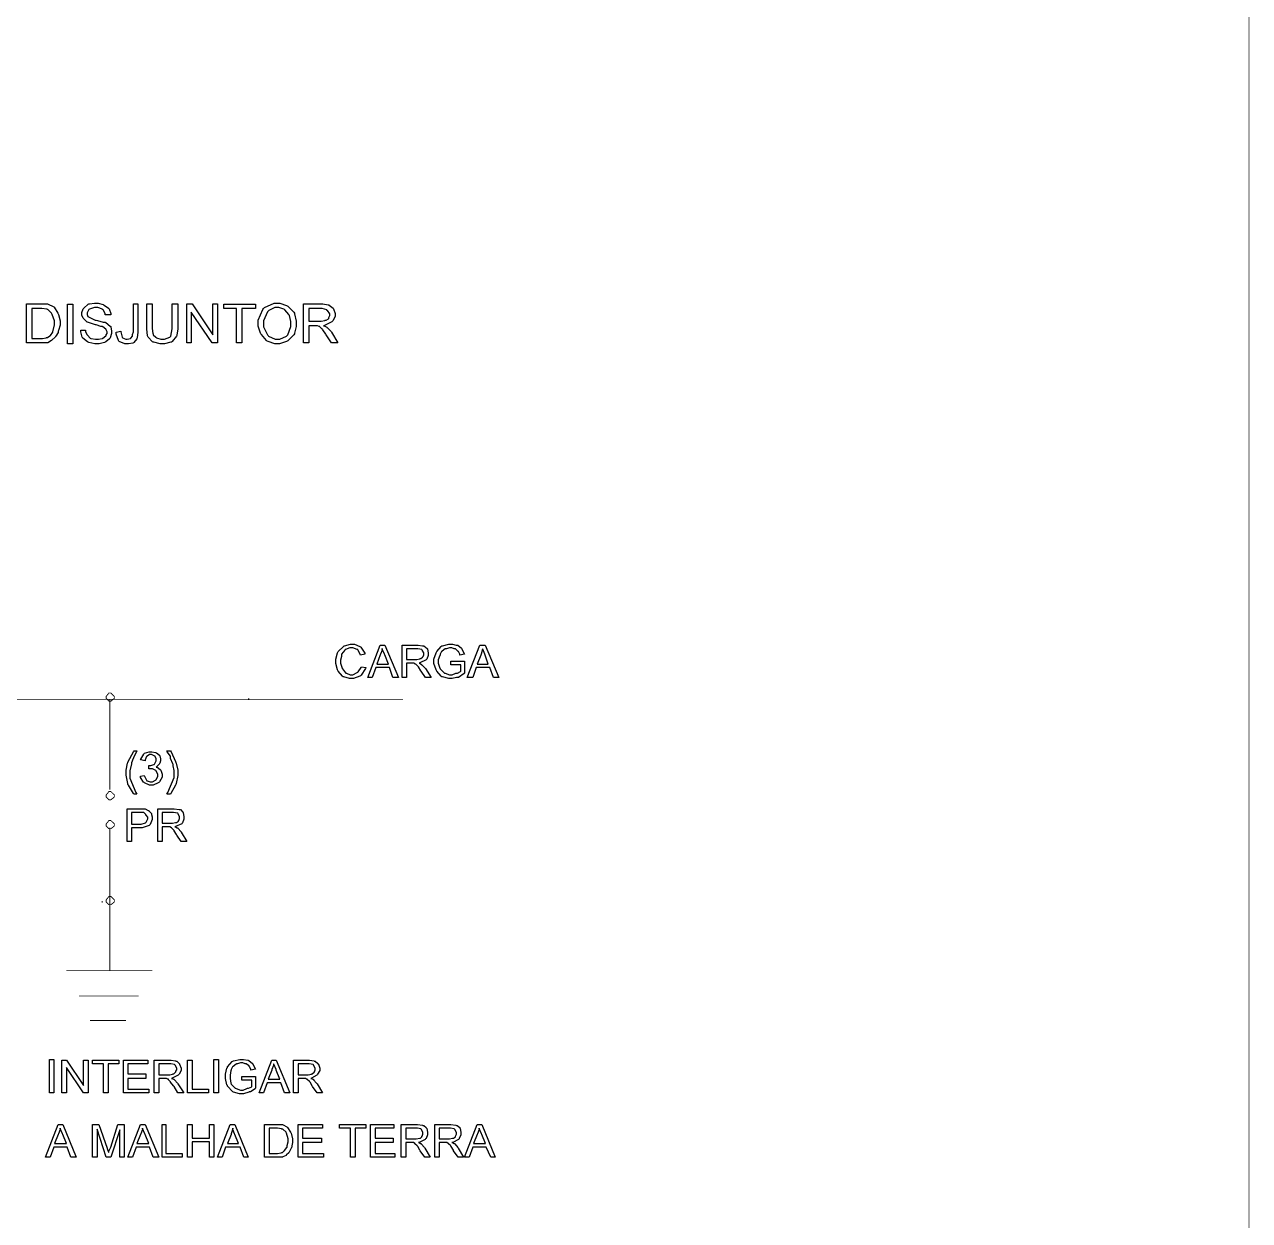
# Model space of a CAD drawing. Extents: x 0 to 210, y 0 to 297.
# Drawn here: x 153 to 210.4, y 128.8 to 184.9 of the extents above; entities that cross this region are included whole.
import ezdxf

# ---------------------------------------------------------------- set-up
doc = ezdxf.new("R2010")
doc.units = 0
doc.header["$MEASUREMENT"] = 0
for name, color, linetype in [('C00-00-00-BLACK', 7, 'Continuous'), ('C00-7E-FF', 150, 'Continuous'), ('CFF-00-00', 1, 'Continuous'), ('CFF-7E-00', 30, 'Continuous')]:
    doc.layers.add(name, color=color, linetype=linetype)

msp = doc.modelspace()

# ---------------------------------------------------------------- linework, layer by layer
at = {"layer": 'C00-00-00-BLACK', "const_width": 0.0423}
msp.add_lwpolyline([(0.0427, -0.3886), (210.36, -0.3886), (210.36, 296.883), (0.0427, 296.883), (0.0427, -0.3886)], close=True, dxfattribs=at)
at = {"layer": 'C00-7E-FF', "const_width": 0.0423}
for points in [[(157.176, 153.355), (157.176, 153.409), (157.016, 153.567), (156.964, 153.567), (156.921, 153.567), (156.795, 153.409), (156.795, 153.355)], [(156.795, 153.355), (156.795, 153.314), (156.921, 153.186), (156.964, 153.186), (157.016, 153.186), (157.176, 153.314), (157.176, 153.355)], [(148.101, 153.271), (170.706, 153.271)], [(156.964, 153.271), (156.964, 149.032)], [(157.176, 148.736), (157.176, 148.79), (157.016, 148.947), (156.964, 148.947), (156.921, 148.947), (156.795, 148.79), (156.795, 148.736)], [(156.795, 148.736), (156.795, 148.694), (156.921, 148.566), (156.964, 148.566), (157.016, 148.566), (157.176, 148.694), (157.176, 148.736)], [(157.176, 147.379), (157.176, 147.432), (157.016, 147.589), (156.964, 147.589), (156.921, 147.589), (156.795, 147.432), (156.795, 147.379)], [(156.795, 147.379), (156.795, 147.337), (156.921, 147.209), (156.964, 147.209), (157.016, 147.209), (157.176, 147.337), (157.176, 147.379)], [(156.964, 147.252), (156.964, 140.554)], [(157.176, 143.818), (157.176, 143.871), (157.016, 144.031), (156.964, 144.031), (156.921, 144.031), (156.795, 143.871), (156.795, 143.818)], [(156.795, 143.818), (156.795, 143.776), (156.921, 143.648), (156.964, 143.648), (157.016, 143.648), (157.176, 143.776), (157.176, 143.818)], [(154.93, 140.554), (156.964, 140.554), (158.957, 140.554)], [(155.523, 139.367), (156.921, 139.367), (158.321, 139.367)], [(156.03, 138.224), (156.88, 138.224), (157.729, 138.224)]]:
    msp.add_lwpolyline(points, dxfattribs=at)
at = {"layer": 'CFF-00-00', "const_width": 0.0423}
for points in [[(163.455, 153.271), (163.496, 153.271)], [(163.455, 153.271), (163.496, 153.271)], [(163.455, 153.271), (163.496, 153.271)], [(163.455, 153.271), (163.496, 153.271)], [(156.584, 143.775), (156.625, 143.775)], [(156.584, 143.775), (156.625, 143.775)], [(156.584, 143.775), (156.625, 143.775)], [(156.584, 143.775), (156.625, 143.775)]]:
    msp.add_lwpolyline(points, dxfattribs=at)
for points in [[(163.455, 153.271), (163.496, 153.271), (163.496, 153.271), (163.455, 153.271)], [(163.455, 153.271), (163.496, 153.271), (163.496, 153.271), (163.455, 153.271)], [(156.584, 143.775), (156.625, 143.775), (156.625, 143.775), (156.584, 143.775)], [(156.584, 143.775), (156.625, 143.775), (156.625, 143.775), (156.584, 143.775)]]:
    msp.add_lwpolyline(points, close=True, dxfattribs=at)
at = {"layer": 'CFF-00-00'}
for points in [[(163.455, 153.271), (163.496, 153.271), (163.496, 153.271), (163.455, 153.271)], [(163.455, 153.271), (163.496, 153.271), (163.496, 153.271), (163.455, 153.271)], [(156.584, 143.775), (156.625, 143.775), (156.625, 143.775), (156.584, 143.775)], [(156.584, 143.775), (156.625, 143.775), (156.625, 143.775), (156.584, 143.775)]]:
    msp.add_lwpolyline(points, close=True, dxfattribs=at)
at = {"layer": 'CFF-7E-00'}
for points in [[(153.061, 169.972), (153.061, 171.795), (153.741, 171.795), (153.814, 171.795), (153.98, 171.795), (154.037, 171.795), (154.069, 171.785), (154.313, 171.678), (154.335, 171.666), (154.355, 171.646), (154.535, 171.36), (154.546, 171.329), (154.555, 171.297), (154.631, 171.003), (154.631, 170.904), (154.631, 170.809), (154.555, 170.546), (154.546, 170.524), (154.546, 170.46), (154.439, 170.282), (154.419, 170.27), (154.408, 170.248), (154.27, 170.109), (154.249, 170.098), (154.238, 170.089), (154.058, 169.982), (154.037, 169.972), (153.963, 169.972), (153.796, 169.972), (153.741, 169.972), (153.061, 169.972)], [(154.982, 171.789), (155.236, 171.789), (155.236, 169.926), (154.982, 169.926), (154.982, 171.789)], [(155.607, 170.567), (155.819, 170.567), (155.819, 170.514), (155.892, 170.366), (155.903, 170.355), (155.913, 170.334), (156.051, 170.193), (156.072, 170.182), (156.093, 170.173), (156.301, 170.141), (156.372, 170.141), (156.435, 170.141), (156.603, 170.173), (156.625, 170.182), (156.635, 170.193), (156.784, 170.302), (156.795, 170.312), (156.795, 170.345), (156.837, 170.416), (156.837, 170.44), (156.837, 170.483), (156.795, 170.578), (156.795, 170.608), (156.784, 170.619), (156.635, 170.726), (156.625, 170.736), (156.539, 170.736), (156.327, 170.811), (156.286, 170.82), (156.244, 170.831), (155.924, 170.937), (155.903, 170.947), (155.881, 170.958), (155.743, 171.096), (155.733, 171.117), (155.722, 171.128), (155.649, 171.279), (155.649, 171.329), (155.649, 171.392), (155.722, 171.561), (155.733, 171.582), (155.743, 171.605), (155.955, 171.785), (155.988, 171.795), (156.009, 171.806), (156.249, 171.836), (156.329, 171.836), (156.413, 171.836), (156.646, 171.774), (156.668, 171.752), (156.7, 171.742), (156.91, 171.605), (156.921, 171.582), (156.931, 171.561), (157.007, 171.355), (157.007, 171.286), (156.752, 171.286), (156.752, 171.349), (156.646, 171.519), (156.625, 171.54), (156.614, 171.551), (156.399, 171.625), (156.329, 171.625), (156.244, 171.625), (156.009, 171.551), (155.988, 171.54), (155.978, 171.53), (155.903, 171.38), (155.903, 171.329), (155.903, 171.297), (155.935, 171.213), (155.946, 171.202), (155.966, 171.192), (156.275, 171.044), (156.329, 171.032), (156.381, 171.023), (156.658, 170.947), (156.752, 170.947), (156.773, 170.926), (156.985, 170.758), (157.007, 170.736), (157.016, 170.716), (157.048, 170.541), (157.048, 170.481), (157.048, 170.407), (156.985, 170.204), (156.964, 170.182), (156.953, 170.162), (156.773, 170.024), (156.752, 170.013), (156.72, 169.992), (156.458, 169.929), (156.372, 169.929), (156.264, 169.929), (155.978, 169.992), (155.946, 170.013), (155.924, 170.024), (155.7, 170.193), (155.691, 170.225), (155.669, 170.247), (155.607, 170.487), (155.607, 170.567)], [(157.26, 170.481), (157.473, 170.524), (157.482, 170.483), (157.546, 170.237), (157.557, 170.225), (157.566, 170.215), (157.719, 170.141), (157.772, 170.141), (157.772, 170.141), (157.929, 170.173), (157.94, 170.182), (157.949, 170.193), (158.025, 170.283), (158.025, 170.312), (158.025, 170.366), (158.068, 170.486), (158.068, 170.524), (158.068, 171.795), (158.279, 171.795), (158.279, 170.567), (158.279, 170.472), (158.247, 170.204), (158.237, 170.182), (158.226, 170.162), (158.089, 169.993), (158.068, 169.972), (158.046, 169.962), (157.839, 169.929), (157.772, 169.929), (157.675, 169.929), (157.408, 170.035), (157.387, 170.055), (157.365, 170.077), (157.26, 170.381), (157.26, 170.481)], [(159.891, 171.795), (160.145, 171.795), (160.145, 170.736), (160.145, 170.63), (160.111, 170.334), (160.102, 170.312), (160.091, 170.28), (159.88, 170.035), (159.848, 170.013), (159.826, 170.003), (159.524, 169.929), (159.425, 169.929), (159.318, 169.929), (159.03, 170.003), (158.998, 170.013), (158.966, 170.024), (158.765, 170.239), (158.744, 170.27), (158.733, 170.302), (158.702, 170.629), (158.702, 170.736), (158.702, 171.795), (158.957, 171.795), (158.957, 170.736), (158.957, 170.652), (158.987, 170.419), (158.998, 170.397), (158.998, 170.355), (159.117, 170.237), (159.129, 170.225), (159.15, 170.215), (159.356, 170.141), (159.425, 170.141), (159.52, 170.141), (159.784, 170.248), (159.806, 170.27), (159.826, 170.293), (159.891, 170.626), (159.891, 170.736), (159.891, 171.795)], [(160.57, 169.972), (160.57, 171.795), (160.824, 171.795), (161.798, 170.355), (161.798, 171.795), (162.012, 171.795), (162.012, 169.972), (161.756, 169.972), (160.783, 171.413), (160.783, 169.972), (160.57, 169.972)], [(162.901, 169.972), (162.901, 171.579), (162.305, 171.579), (162.305, 171.792), (163.791, 171.792), (163.791, 171.579), (163.155, 171.579), (163.155, 169.972), (162.901, 169.972)], [(163.92, 170.863), (163.92, 171.044), (164.131, 171.541), (164.174, 171.582), (164.215, 171.625), (164.66, 171.836), (164.809, 171.836), (164.926, 171.836), (165.245, 171.731), (165.278, 171.709), (165.31, 171.688), (165.593, 171.413), (165.615, 171.37), (165.625, 171.339), (165.701, 170.983), (165.701, 170.863), (165.701, 170.747), (165.625, 170.429), (165.615, 170.397), (165.593, 170.355), (165.31, 170.066), (165.278, 170.055), (165.245, 170.035), (164.918, 169.929), (164.809, 169.929), (164.692, 169.929), (164.385, 170.035), (164.343, 170.055), (164.312, 170.077), (164.068, 170.366), (164.047, 170.397), (164.025, 170.429), (163.92, 170.755), (163.92, 170.863)], [(166.04, 169.972), (166.04, 171.795), (166.846, 171.795), (166.941, 171.795), (167.206, 171.763), (167.228, 171.752), (167.248, 171.742), (167.428, 171.605), (167.439, 171.582), (167.448, 171.561), (167.524, 171.355), (167.524, 171.286), (167.524, 171.213), (167.418, 171.012), (167.397, 170.99), (167.375, 170.958), (167.025, 170.789), (166.973, 170.778), (167.014, 170.778), (167.131, 170.705), (167.142, 170.693), (167.163, 170.684), (167.332, 170.503), (167.355, 170.481), (167.651, 169.972), (167.355, 169.972), (167.101, 170.355), (167.09, 170.376), (166.941, 170.587), (166.931, 170.608), (166.92, 170.619), (166.813, 170.726), (166.803, 170.736), (166.771, 170.736), (166.7, 170.778), (166.677, 170.778), (166.677, 170.778), (166.581, 170.778), (166.55, 170.778), (166.296, 170.778), (166.296, 169.972), (166.04, 169.972)], [(153.315, 170.182), (153.741, 170.182), (153.804, 170.182), (153.985, 170.215), (153.996, 170.225), (154.037, 170.225), (154.154, 170.302), (154.165, 170.312), (154.186, 170.323), (154.292, 170.474), (154.292, 170.524), (154.302, 170.556), (154.376, 170.817), (154.376, 170.904), (154.376, 171.01), (154.27, 171.308), (154.249, 171.329), (154.238, 171.36), (154.058, 171.53), (154.037, 171.54), (154.015, 171.551), (153.778, 171.582), (153.7, 171.582), (153.315, 171.582), (153.315, 170.182)], [(164.174, 170.863), (164.174, 170.725), (164.353, 170.345), (164.386, 170.312), (164.407, 170.28), (164.709, 170.141), (164.809, 170.141), (164.926, 170.141), (165.245, 170.28), (165.278, 170.312), (165.31, 170.345), (165.447, 170.734), (165.447, 170.863), (165.447, 170.969), (165.383, 171.254), (165.362, 171.286), (165.351, 171.308), (165.17, 171.519), (165.15, 171.54), (165.128, 171.551), (164.888, 171.625), (164.809, 171.625), (164.703, 171.625), (164.418, 171.487), (164.386, 171.456), (164.353, 171.424), (164.174, 171.003), (164.174, 170.863)], [(166.296, 170.99), (166.803, 170.99), (166.867, 170.99), (167.047, 171.023), (167.058, 171.032), (167.1, 171.032), (167.217, 171.107), (167.228, 171.117), (167.228, 171.159), (167.269, 171.254), (167.269, 171.286), (167.269, 171.34), (167.163, 171.488), (167.142, 171.498), (167.131, 171.52), (166.916, 171.582), (166.846, 171.582), (166.296, 171.582), (166.296, 170.99)], [(168.754, 154.798), (168.965, 154.755), (168.954, 154.714), (168.743, 154.395), (168.712, 154.373), (168.69, 154.353), (168.388, 154.246), (168.289, 154.246), (168.192, 154.246), (167.925, 154.322), (167.904, 154.332), (167.872, 154.354), (167.671, 154.597), (167.651, 154.628), (167.64, 154.66), (167.565, 154.953), (167.565, 155.051), (167.565, 155.157), (167.64, 155.443), (167.651, 155.474), (167.671, 155.506), (167.915, 155.75), (167.947, 155.771), (167.968, 155.782), (168.239, 155.856), (168.33, 155.856), (168.425, 155.856), (168.68, 155.75), (168.712, 155.728), (168.733, 155.707), (168.912, 155.433), (168.923, 155.39), (168.712, 155.347), (168.701, 155.379), (168.595, 155.592), (168.585, 155.601), (168.563, 155.612), (168.356, 155.686), (168.289, 155.686), (168.213, 155.686), (168.01, 155.612), (167.99, 155.601), (167.979, 155.581), (167.83, 155.379), (167.82, 155.347), (167.82, 155.274), (167.778, 155.108), (167.778, 155.051), (167.778, 154.967), (167.851, 154.734), (167.862, 154.712), (167.871, 154.692), (168.009, 154.511), (168.031, 154.5), (168.052, 154.491), (168.229, 154.416), (168.289, 154.416), (168.362, 154.416), (168.563, 154.522), (168.585, 154.543), (168.606, 154.554), (168.743, 154.766), (168.754, 154.798)], [(169.051, 154.289), (169.643, 155.816), (169.854, 155.816), (170.492, 154.289), (170.236, 154.289), (170.066, 154.755), (169.431, 154.755), (169.262, 154.289), (169.051, 154.289)], [(169.474, 154.924), (170.024, 154.924), (169.854, 155.35), (169.843, 155.382), (169.737, 155.626), (169.727, 155.647), (169.727, 155.574), (169.653, 155.382), (169.643, 155.35), (169.474, 154.924)], [(170.664, 154.289), (170.664, 155.813), (171.341, 155.813), (171.414, 155.813), (171.626, 155.782), (171.637, 155.771), (171.69, 155.771), (171.839, 155.655), (171.85, 155.644), (171.859, 155.623), (171.892, 155.45), (171.892, 155.39), (171.892, 155.327), (171.817, 155.146), (171.807, 155.135), (171.785, 155.115), (171.5, 154.977), (171.468, 154.966), (171.5, 154.966), (171.585, 154.893), (171.596, 154.882), (171.606, 154.872), (171.742, 154.734), (171.764, 154.712), (172.019, 154.289), (171.764, 154.289), (171.553, 154.585), (171.542, 154.608), (171.436, 154.788), (171.427, 154.798), (171.415, 154.809), (171.31, 154.915), (171.3, 154.924), (171.278, 154.924), (171.23, 154.966), (171.214, 154.966), (171.183, 154.966), (171.111, 154.966), (171.088, 154.966), (170.875, 154.966), (170.875, 154.289), (170.664, 154.289)], [(170.875, 155.135), (171.3, 155.135), (171.352, 155.135), (171.5, 155.169), (171.511, 155.178), (171.542, 155.178), (171.626, 155.253), (171.637, 155.262), (171.647, 155.273), (171.68, 155.362), (171.68, 155.39), (171.68, 155.444), (171.606, 155.581), (171.596, 155.601), (171.585, 155.612), (171.402, 155.644), (171.341, 155.644), (170.875, 155.644), (170.875, 155.135)], [(172.954, 154.882), (172.954, 155.051), (173.59, 155.051), (173.59, 154.5), (173.568, 154.48), (173.312, 154.3), (173.291, 154.289), (173.206, 154.289), (173.016, 154.246), (172.954, 154.246), (172.847, 154.246), (172.561, 154.322), (172.529, 154.332), (172.497, 154.354), (172.285, 154.597), (172.275, 154.628), (172.253, 154.66), (172.149, 154.953), (172.149, 155.051), (172.149, 155.157), (172.253, 155.443), (172.275, 155.474), (172.285, 155.506), (172.497, 155.75), (172.529, 155.771), (172.561, 155.782), (172.854, 155.856), (172.954, 155.856), (173.027, 155.856), (173.193, 155.813), (173.25, 155.813), (173.27, 155.804), (173.45, 155.666), (173.46, 155.644), (173.471, 155.623), (173.579, 155.412), (173.59, 155.39), (173.377, 155.347), (173.377, 155.39), (173.301, 155.508), (173.291, 155.517), (173.28, 155.528), (173.174, 155.634), (173.164, 155.644), (173.111, 155.644), (172.992, 155.686), (172.954, 155.686), (172.889, 155.686), (172.745, 155.644), (172.698, 155.644), (172.677, 155.634), (172.539, 155.528), (172.529, 155.517), (172.518, 155.508), (172.445, 155.388), (172.445, 155.347), (172.434, 155.327), (172.359, 155.12), (172.359, 155.051), (172.359, 154.967), (172.434, 154.734), (172.445, 154.712), (172.455, 154.692), (172.635, 154.511), (172.657, 154.5), (172.678, 154.491), (172.884, 154.416), (172.954, 154.416), (173.017, 154.416), (173.185, 154.491), (173.207, 154.5), (173.259, 154.5), (173.396, 154.576), (173.418, 154.585), (173.418, 154.882), (172.954, 154.882)], [(173.717, 154.289), (174.311, 155.813), (174.564, 155.813), (175.202, 154.289), (174.947, 154.289), (174.775, 154.755), (174.141, 154.755), (173.972, 154.289), (173.717, 154.289)], [(174.183, 154.924), (174.691, 154.924), (174.564, 155.347), (174.542, 155.379), (174.447, 155.623), (174.438, 155.644), (174.427, 155.623), (174.362, 155.379), (174.352, 155.347), (174.183, 154.924)], [(158.109, 148.82), (158.078, 148.851), (157.833, 149.244), (157.813, 149.286), (157.802, 149.328), (157.729, 149.71), (157.729, 149.837), (157.729, 149.954), (157.791, 150.272), (157.813, 150.304), (157.823, 150.358), (158.078, 150.814), (158.109, 150.855), (158.237, 150.855), (158.215, 150.814), (158.078, 150.538), (158.068, 150.516), (158.057, 150.496), (157.982, 150.289), (157.982, 150.22), (157.971, 150.188), (157.898, 149.925), (157.898, 149.837), (157.898, 149.583), (158.184, 148.905), (158.237, 148.82), (158.109, 148.82)], [(158.405, 149.667), (158.575, 149.709), (158.585, 149.677), (158.691, 149.477), (158.702, 149.455), (158.712, 149.445), (158.863, 149.412), (158.914, 149.412), (158.968, 149.412), (159.107, 149.477), (159.129, 149.498), (159.139, 149.509), (159.213, 149.659), (159.213, 149.709), (159.213, 149.762), (159.139, 149.911), (159.129, 149.921), (159.117, 149.943), (158.963, 150.008), (158.914, 150.008), (158.882, 150.008), (158.811, 150.008), (158.787, 150.008), (158.787, 150.177), (158.787, 150.177), (158.83, 150.177), (158.83, 150.177), (158.882, 150.177), (159.03, 150.21), (159.041, 150.22), (159.063, 150.231), (159.129, 150.382), (159.129, 150.432), (159.129, 150.475), (159.095, 150.591), (159.083, 150.6), (159.072, 150.611), (158.921, 150.686), (158.871, 150.686), (158.829, 150.686), (158.712, 150.611), (158.702, 150.6), (158.691, 150.591), (158.618, 150.44), (158.618, 150.39), (158.405, 150.432), (158.415, 150.464), (158.553, 150.708), (158.575, 150.729), (158.596, 150.75), (158.802, 150.813), (158.871, 150.813), (158.935, 150.813), (159.107, 150.781), (159.129, 150.77), (159.15, 150.76), (159.286, 150.654), (159.297, 150.643), (159.307, 150.622), (159.34, 150.481), (159.34, 150.432), (159.34, 150.391), (159.307, 150.274), (159.297, 150.263), (159.286, 150.242), (159.15, 150.104), (159.129, 150.093), (159.181, 150.093), (159.329, 149.988), (159.34, 149.967), (159.349, 149.955), (159.425, 149.771), (159.425, 149.709), (159.425, 149.625), (159.287, 149.403), (159.256, 149.371), (159.234, 149.35), (158.994, 149.243), (158.914, 149.243), (158.829, 149.243), (158.596, 149.35), (158.575, 149.371), (158.543, 149.393), (158.405, 149.6), (158.405, 149.667)], [(159.806, 148.82), (159.636, 148.82), (159.688, 148.905), (159.975, 149.604), (159.975, 149.837), (159.975, 149.933), (159.933, 150.148), (159.933, 150.22), (159.921, 150.252), (159.815, 150.496), (159.806, 150.516), (159.806, 150.602), (159.657, 150.814), (159.636, 150.855), (159.806, 150.855), (159.837, 150.814), (160.048, 150.358), (160.059, 150.304), (160.08, 150.272), (160.145, 149.946), (160.145, 149.837), (160.145, 149.699), (160.08, 149.328), (160.059, 149.286), (160.037, 149.244), (159.826, 148.851), (159.806, 148.82)], [(157.772, 146.616), (157.772, 148.141), (158.364, 148.141), (158.417, 148.141), (158.535, 148.141), (158.575, 148.141), (158.627, 148.141), (158.765, 148.066), (158.787, 148.055), (158.797, 148.045), (158.903, 147.939), (158.914, 147.928), (158.914, 147.876), (158.957, 147.757), (158.957, 147.718), (158.957, 147.633), (158.851, 147.4), (158.83, 147.379), (158.808, 147.358), (158.474, 147.252), (158.364, 147.252), (157.982, 147.252), (157.982, 146.616), (157.772, 146.616)], [(159.213, 146.616), (159.213, 148.143), (159.891, 148.143), (159.975, 148.143), (160.207, 148.112), (160.228, 148.101), (160.27, 148.101), (160.387, 147.985), (160.398, 147.974), (160.408, 147.952), (160.441, 147.777), (160.441, 147.718), (160.441, 147.654), (160.365, 147.484), (160.355, 147.463), (160.333, 147.442), (160.05, 147.304), (160.018, 147.293), (160.05, 147.293), (160.12, 147.252), (160.145, 147.252), (160.154, 147.231), (160.303, 147.061), (160.314, 147.04), (160.57, 146.616), (160.314, 146.616), (160.102, 146.913), (160.091, 146.935), (159.985, 147.115), (159.975, 147.125), (159.964, 147.136), (159.858, 147.242), (159.848, 147.252), (159.848, 147.252), (159.784, 147.293), (159.763, 147.293), (159.731, 147.293), (159.659, 147.293), (159.636, 147.293), (159.425, 147.293), (159.425, 146.616), (159.213, 146.616)], [(157.982, 147.421), (158.364, 147.421), (158.437, 147.421), (158.639, 147.484), (158.66, 147.505), (158.67, 147.516), (158.744, 147.668), (158.744, 147.718), (158.744, 147.749), (158.67, 147.835), (158.66, 147.844), (158.66, 147.876), (158.554, 147.961), (158.534, 147.971), (158.534, 147.971), (158.405, 147.971), (158.364, 147.971), (157.982, 147.971), (157.982, 147.421)], [(159.425, 147.463), (159.848, 147.463), (159.901, 147.463), (160.048, 147.496), (160.059, 147.505), (160.091, 147.505), (160.187, 147.569), (160.187, 147.589), (160.197, 147.6), (160.228, 147.689), (160.228, 147.718), (160.228, 147.771), (160.165, 147.91), (160.145, 147.931), (160.134, 147.942), (159.952, 147.974), (159.891, 147.974), (159.425, 147.974), (159.425, 147.463)], [(154.136, 136.398), (154.347, 136.398), (154.347, 134.831), (154.136, 134.831), (154.136, 136.398)], [(154.715, 134.831), (154.715, 136.358), (154.927, 136.358), (155.733, 135.17), (155.733, 136.358), (155.946, 136.358), (155.946, 134.831), (155.733, 134.831), (154.927, 136.019), (154.927, 134.831), (154.715, 134.831)], [(156.668, 134.831), (156.668, 136.189), (156.156, 136.189), (156.156, 136.358), (157.387, 136.358), (157.387, 136.189), (156.88, 136.189), (156.88, 134.831), (156.668, 134.831)], [(157.599, 134.831), (157.599, 136.358), (158.744, 136.358), (158.744, 136.189), (157.81, 136.189), (157.81, 135.72), (158.66, 135.72), (158.66, 135.509), (157.81, 135.509), (157.81, 135.001), (158.787, 135.001), (158.787, 134.831), (157.599, 134.831)], [(159.041, 134.831), (159.041, 136.358), (159.763, 136.358), (159.836, 136.358), (160.037, 136.327), (160.059, 136.315), (160.1, 136.315), (160.218, 136.211), (160.228, 136.189), (160.238, 136.168), (160.314, 135.994), (160.314, 135.935), (160.314, 135.872), (160.208, 135.701), (160.187, 135.679), (160.165, 135.658), (159.889, 135.52), (159.848, 135.509), (159.88, 135.509), (159.95, 135.467), (159.975, 135.467), (159.996, 135.446), (160.134, 135.277), (160.145, 135.254), (160.441, 134.831), (160.145, 134.831), (159.975, 135.128), (159.953, 135.159), (159.815, 135.33), (159.806, 135.34), (159.795, 135.362), (159.722, 135.441), (159.722, 135.467), (159.688, 135.467), (159.617, 135.509), (159.593, 135.509), (159.593, 135.509), (159.53, 135.509), (159.509, 135.509), (159.256, 135.509), (159.256, 134.831), (159.041, 134.831)], [(159.256, 135.679), (159.722, 135.679), (159.774, 135.679), (159.91, 135.71), (159.933, 135.72), (159.964, 135.72), (160.048, 135.799), (160.059, 135.809), (160.059, 135.84), (160.102, 135.912), (160.102, 135.935), (160.102, 135.989), (160.027, 136.125), (160.018, 136.146), (159.996, 136.157), (159.821, 136.189), (159.763, 136.189), (159.256, 136.189), (159.256, 135.679)], [(160.613, 134.831), (160.613, 136.358), (160.824, 136.358), (160.824, 135.001), (161.586, 135.001), (161.586, 134.831), (160.613, 134.831)], [(161.841, 136.398), (162.052, 136.398), (162.052, 134.831), (161.841, 134.831), (161.841, 136.398)], [(163.155, 135.424), (163.155, 135.593), (163.794, 135.593), (163.794, 135.044), (163.771, 135.023), (163.565, 134.874), (163.496, 134.874), (163.474, 134.864), (163.234, 134.789), (163.155, 134.789), (163.05, 134.789), (162.764, 134.864), (162.733, 134.874), (162.711, 134.896), (162.487, 135.139), (162.477, 135.17), (162.456, 135.202), (162.393, 135.496), (162.393, 135.593), (162.393, 135.701), (162.456, 135.988), (162.477, 136.019), (162.487, 136.051), (162.699, 136.295), (162.733, 136.315), (162.764, 136.327), (163.058, 136.401), (163.155, 136.401), (163.23, 136.401), (163.432, 136.369), (163.455, 136.358), (163.475, 136.349), (163.654, 136.211), (163.666, 136.189), (163.675, 136.179), (163.783, 135.967), (163.794, 135.935), (163.581, 135.892), (163.581, 135.935), (163.505, 136.052), (163.496, 136.062), (163.496, 136.094), (163.377, 136.179), (163.366, 136.189), (163.313, 136.189), (163.194, 136.231), (163.155, 136.231), (163.091, 136.231), (162.947, 136.189), (162.901, 136.189), (162.889, 136.179), (162.742, 136.073), (162.733, 136.062), (162.722, 136.052), (162.647, 135.932), (162.647, 135.892), (162.636, 135.872), (162.604, 135.664), (162.604, 135.593), (162.604, 135.509), (162.636, 135.277), (162.647, 135.254), (162.657, 135.234), (162.837, 135.055), (162.859, 135.044), (162.88, 135.034), (163.087, 134.958), (163.155, 134.958), (163.219, 134.958), (163.39, 135.034), (163.412, 135.044), (163.464, 135.044), (163.613, 135.118), (163.624, 135.128), (163.624, 135.424), (163.155, 135.424)], [(163.962, 134.831), (164.554, 136.358), (164.767, 136.358), (165.404, 134.831), (165.148, 134.831), (164.979, 135.297), (164.343, 135.297), (164.174, 134.831), (163.962, 134.831)], [(164.386, 135.467), (164.936, 135.467), (164.767, 135.892), (164.755, 135.924), (164.65, 136.168), (164.64, 136.189), (164.64, 136.116), (164.564, 135.924), (164.554, 135.892), (164.386, 135.467)], [(165.574, 134.831), (165.574, 136.358), (166.251, 136.358), (166.325, 136.358), (166.539, 136.327), (166.55, 136.315), (166.591, 136.315), (166.708, 136.211), (166.719, 136.189), (166.74, 136.168), (166.803, 135.994), (166.803, 135.935), (166.803, 135.872), (166.697, 135.701), (166.677, 135.679), (166.666, 135.658), (166.412, 135.52), (166.38, 135.509), (166.412, 135.509), (166.482, 135.467), (166.507, 135.467), (166.517, 135.446), (166.654, 135.277), (166.677, 135.254), (166.931, 134.831), (166.677, 134.831), (166.466, 135.128), (166.455, 135.159), (166.348, 135.33), (166.339, 135.34), (166.328, 135.362), (166.218, 135.457), (166.208, 135.467), (166.186, 135.467), (166.139, 135.509), (166.124, 135.509), (166.092, 135.509), (166.02, 135.509), (165.997, 135.509), (165.785, 135.509), (165.785, 134.831), (165.574, 134.831)], [(165.785, 135.679), (166.208, 135.679), (166.262, 135.679), (166.412, 135.71), (166.423, 135.72), (166.455, 135.72), (166.539, 135.799), (166.55, 135.809), (166.559, 135.819), (166.592, 135.906), (166.592, 135.935), (166.592, 135.989), (166.517, 136.125), (166.507, 136.146), (166.496, 136.157), (166.311, 136.189), (166.251, 136.189), (165.785, 136.189), (165.785, 135.679)], [(153.953, 131.823), (154.546, 133.35), (154.758, 133.35), (155.394, 131.823), (155.138, 131.823), (154.969, 132.289), (154.335, 132.289), (154.165, 131.823), (153.953, 131.823)], [(156.156, 131.823), (156.156, 133.347), (156.453, 133.347), (156.837, 132.246), (156.847, 132.226), (156.91, 132.046), (156.921, 132.035), (156.921, 132.099), (156.996, 132.257), (157.007, 132.289), (157.345, 133.347), (157.642, 133.347), (157.642, 131.823), (157.43, 131.823), (157.43, 133.094), (157.007, 131.823), (156.795, 131.823), (156.369, 133.135), (156.369, 131.823), (156.156, 131.823)], [(157.813, 131.823), (158.405, 133.35), (158.618, 133.35), (159.256, 131.823), (158.998, 131.823), (158.83, 132.289), (158.195, 132.289), (158.025, 131.823), (157.813, 131.823)], [(159.425, 131.823), (159.425, 133.347), (159.593, 133.347), (159.593, 131.993), (160.355, 131.993), (160.355, 131.823), (159.425, 131.823)], [(160.613, 131.823), (160.613, 133.347), (160.824, 133.347), (160.824, 132.712), (161.631, 132.712), (161.631, 133.347), (161.842, 133.347), (161.842, 131.823), (161.631, 131.823), (161.631, 132.542), (160.824, 132.542), (160.824, 131.823), (160.613, 131.823)], [(162.012, 131.823), (162.607, 133.347), (162.819, 133.347), (163.455, 131.823), (163.242, 131.823), (163.073, 132.289), (162.393, 132.289), (162.224, 131.823), (162.012, 131.823)], [(164.217, 131.823), (164.217, 133.347), (164.767, 133.347), (164.841, 133.347), (165.009, 133.347), (165.065, 133.347), (165.086, 133.338), (165.256, 133.231), (165.278, 133.221), (165.299, 133.211), (165.436, 132.989), (165.447, 132.967), (165.457, 132.935), (165.531, 132.673), (165.531, 132.585), (165.531, 132.512), (165.489, 132.345), (165.489, 132.289), (165.477, 132.268), (165.372, 132.057), (165.362, 132.035), (165.351, 132.026), (165.245, 131.919), (165.235, 131.909), (165.224, 131.899), (165.075, 131.834), (165.065, 131.823), (165.001, 131.823), (164.856, 131.823), (164.809, 131.823), (164.217, 131.823)], [(165.785, 131.823), (165.785, 133.35), (166.931, 133.35), (166.931, 133.181), (165.997, 133.181), (165.997, 132.712), (166.889, 132.712), (166.889, 132.501), (165.997, 132.501), (165.997, 131.993), (166.973, 131.993), (166.973, 131.823), (165.785, 131.823)], [(168.246, 131.823), (168.246, 133.181), (167.735, 133.181), (167.735, 133.35), (168.965, 133.35), (168.965, 133.181), (168.457, 133.181), (168.457, 131.823), (168.246, 131.823)], [(169.18, 131.823), (169.18, 133.35), (170.283, 133.35), (170.283, 133.181), (169.394, 133.181), (169.394, 132.712), (170.241, 132.712), (170.241, 132.501), (169.394, 132.501), (169.394, 131.993), (170.326, 131.993), (170.326, 131.823), (169.18, 131.823)], [(170.622, 131.823), (170.622, 133.347), (171.3, 133.347), (171.384, 133.347), (171.615, 133.315), (171.637, 133.304), (171.679, 133.304), (171.796, 133.2), (171.807, 133.178), (171.817, 133.157), (171.85, 132.983), (171.85, 132.924), (171.85, 132.861), (171.785, 132.693), (171.764, 132.671), (171.742, 132.65), (171.468, 132.512), (171.427, 132.501), (171.458, 132.501), (171.529, 132.459), (171.553, 132.459), (171.563, 132.438), (171.712, 132.268), (171.723, 132.246), (171.976, 131.823), (171.723, 131.823), (171.511, 132.12), (171.5, 132.151), (171.394, 132.322), (171.384, 132.332), (171.373, 132.354), (171.267, 132.449), (171.257, 132.459), (171.257, 132.459), (171.192, 132.501), (171.172, 132.501), (171.172, 132.501), (171.108, 132.501), (171.088, 132.501), (170.834, 132.501), (170.834, 131.823), (170.622, 131.823)], [(172.192, 131.823), (172.192, 133.347), (172.868, 133.347), (172.952, 133.347), (173.185, 133.315), (173.207, 133.304), (173.248, 133.304), (173.366, 133.2), (173.377, 133.178), (173.386, 133.157), (173.418, 132.983), (173.418, 132.924), (173.418, 132.861), (173.343, 132.693), (173.334, 132.671), (173.312, 132.65), (173.036, 132.512), (172.995, 132.501), (173.027, 132.501), (173.097, 132.459), (173.121, 132.459), (173.131, 132.438), (173.28, 132.268), (173.291, 132.246), (173.549, 131.823), (173.291, 131.823), (173.08, 132.12), (173.069, 132.151), (172.963, 132.322), (172.954, 132.332), (172.942, 132.354), (172.835, 132.449), (172.825, 132.459), (172.825, 132.459), (172.762, 132.501), (172.741, 132.501), (172.741, 132.501), (172.646, 132.501), (172.615, 132.501), (172.402, 132.501), (172.402, 131.823), (172.192, 131.823)], [(173.59, 131.823), (174.185, 133.35), (174.397, 133.35), (175.033, 131.823), (174.821, 131.823), (174.608, 132.292), (173.972, 132.292), (173.802, 131.823), (173.59, 131.823)], [(154.376, 132.459), (154.927, 132.459), (154.758, 132.884), (154.747, 132.916), (154.641, 133.16), (154.631, 133.181), (154.631, 133.108), (154.555, 132.916), (154.546, 132.884), (154.376, 132.459)], [(158.237, 132.459), (158.787, 132.459), (158.618, 132.884), (158.607, 132.916), (158.501, 133.16), (158.491, 133.181), (158.491, 133.108), (158.415, 132.916), (158.405, 132.884), (158.237, 132.459)], [(162.48, 132.459), (162.989, 132.459), (162.819, 132.882), (162.808, 132.913), (162.735, 133.112), (162.735, 133.178), (162.724, 133.157), (162.659, 132.913), (162.65, 132.882), (162.48, 132.459)], [(164.428, 131.993), (164.767, 131.993), (164.83, 131.993), (165.001, 132.026), (165.023, 132.035), (165.054, 132.035), (165.138, 132.11), (165.15, 132.12), (165.159, 132.13), (165.267, 132.268), (165.278, 132.289), (165.278, 132.363), (165.319, 132.53), (165.319, 132.585), (165.319, 132.681), (165.245, 132.946), (165.235, 132.967), (165.224, 132.989), (165.072, 133.135), (165.023, 133.135), (165.012, 133.146), (164.827, 133.178), (164.767, 133.178), (164.428, 133.178), (164.428, 131.993)], [(170.834, 132.671), (171.257, 132.671), (171.321, 132.671), (171.488, 132.702), (171.511, 132.712), (171.531, 132.712), (171.596, 132.777), (171.596, 132.798), (171.606, 132.808), (171.637, 132.895), (171.637, 132.924), (171.637, 132.978), (171.574, 133.114), (171.553, 133.135), (171.542, 133.146), (171.391, 133.178), (171.341, 133.178), (170.834, 133.178), (170.834, 132.671)], [(172.402, 132.671), (172.825, 132.671), (172.878, 132.671), (173.027, 132.702), (173.038, 132.712), (173.069, 132.712), (173.164, 132.777), (173.164, 132.798), (173.174, 132.808), (173.207, 132.895), (173.207, 132.924), (173.207, 132.978), (173.142, 133.114), (173.121, 133.135), (173.111, 133.146), (172.928, 133.178), (172.868, 133.178), (172.402, 133.178), (172.402, 132.671)], [(174.013, 132.461), (174.567, 132.461), (174.397, 132.884), (174.387, 132.916), (174.28, 133.16), (174.271, 133.181), (174.271, 133.108), (174.195, 132.916), (174.185, 132.884), (174.013, 132.461)]]:
    msp.add_lwpolyline(points, close=True, dxfattribs=at)

doc.saveas('drawing.dxf')
